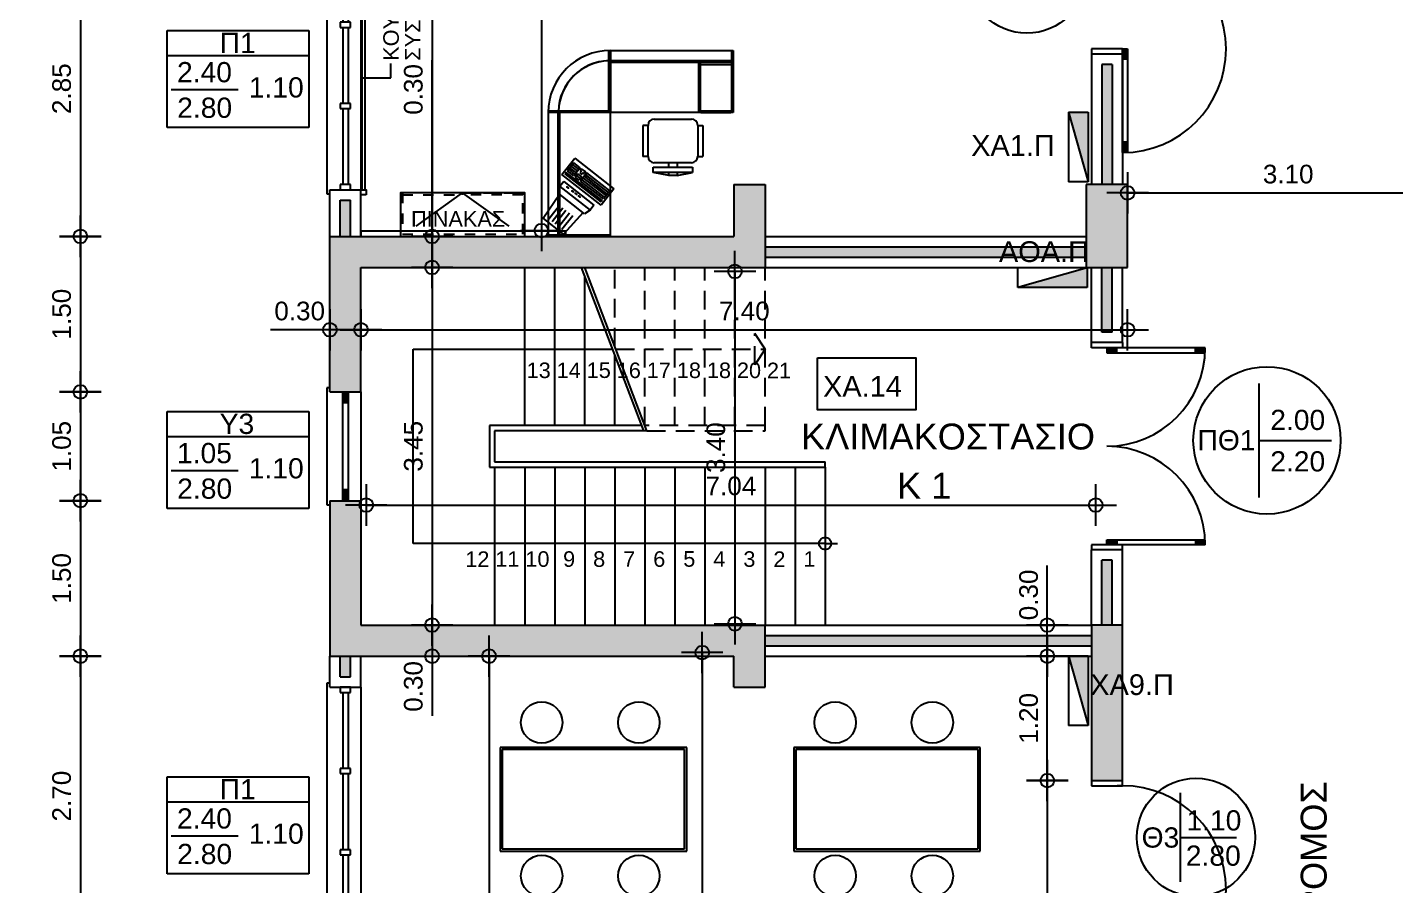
# Model space of a CAD drawing. Header units: metres. Extents: x -11 to 85, y -301 to 135.
# Drawn here: x 11.85 to 25.06, y -115.82 to -107.54 of the extents above; entities that cross this region are included whole.
import ezdxf
from ezdxf.enums import TextEntityAlignment as Align

# ---------------------------------------------------------------- set-up
doc = ezdxf.new("R2010")
doc.units = ezdxf.units.M
doc.header["$LTSCALE"] = 0.036
doc.header["$PDMODE"] = 2
doc.linetypes.add('HIDDEN', pattern=[0.375, 0.25, -0.125])
for name, color, linetype in [('arxitek aorofos', 252, 'Continuous'), ('DIMBLK', 252, 'Continuous'), ('electext', 20, 'Continuous'), ('Epipla', 252, 'Continuous'), ('HLEK-SYMBOL', 3, 'Continuous'), ('HLEK_FL001_SYMBOLS', 230, 'Continuous'), ('Parathira', 252, 'Continuous')]:
    doc.layers.add(name, color=color, linetype=linetype)
doc.styles.add('COMU-N', font='arial.ttf')
doc.styles.get("Standard").update_dxf_attribs({"font": 'arial.ttf'})
doc.styles.add('W4MS2', font='W4MS2.shx')
doc.dimstyles.new('CADWDOT', dxfattribs={"dimscale": 0.1, "dimtxt": 1.8, "dimasz": 0.08, "dimexe": 2, "dimexo": 0, "dimgap": 0.09, "dimtad": 0, "dimrnd": 0.001, "dimzin": 0, "dimdsep": 46, "dimtxsty": 'Standard', "dimblk1": 'ARTDIM', "dimblk2": 'ARTDIM', "dimsah": 1, "dimcen": 0.09, "dimdle": 0.05, "dimse1": 1, "dimse2": 1, "dimadec": 0, "dimazin": 0, "dimtfac": 1, "dimtmove": 0, "dimatfit": 3, "dimldrblk": 'ARTDIM', "dimfxl": 2, "dimtvp": 0.9999, "dimtolj": 1, "dimtzin": 0, "dimarcsym": 0})

# ---------------------------------------------------------------- blocks, each defined once
blk = doc.blocks.new('A$C52D13D70')
at = {"layer": 'Parathira'}
for p, q in [((-0.33, 0.04), (-0.33, -2.44)), ((-0.3, 0.04), (-0.33, 0.04)), ((-0.1, 0), (-0.2, 0)), ((-0.2, 0), (-0.2, -0.05)), ((-0.1, -0.05), (-0.1, 0)), ((0, 0), (0, -2.4)), ((-0.2, -0.05), (-0.1, -0.05)), ((-0.175, -0.05), (-0.175, -0.783)), ((-0.125, -0.05), (-0.125, -0.783)), ((-0.1, -0.783), (-0.2, -0.783)), ((-0.2, -0.783), (-0.2, -0.833)), ((-0.1, -0.833), (-0.1, -0.783)), ((-0.2, -0.833), (-0.1, -0.833)), ((-0.175, -0.833), (-0.175, -1.567)), ((-0.125, -0.833), (-0.125, -1.567)), ((-0.1, -1.567), (-0.2, -1.567)), ((-0.2, -1.567), (-0.2, -1.617)), ((-0.1, -1.617), (-0.1, -1.567)), ((-0.2, -1.617), (-0.1, -1.617)), ((-0.175, -1.617), (-0.175, -2.35)), ((-0.125, -1.617), (-0.125, -2.35)), ((-0.1, -2.35), (-0.2, -2.35)), ((-0.2, -2.35), (-0.2, -2.4)), ((-0.1, -2.4), (-0.1, -2.35)), ((-0.33, -2.44), (-0.3, -2.44)), ((-0.2, -2.4), (-0.1, -2.4))]:
    blk.add_line(p, q, dxfattribs=at)
blk = doc.blocks.new('A$C7E7A7D1A')
at = {"layer": 'Parathira'}
for p, q in [((-0.33, 0.04), (-0.33, -1.09)), ((-0.3, 0.04), (-0.33, 0.04)), ((-0.175, 0), (-0.125, 0)), ((-0.175, -1.05), (-0.175, 0)), ((-0.125, 0), (-0.125, -1.05)), ((0, 0), (0, -1.05)), ((-0.125, -0.105), (-0.175, -0.105)), ((-0.165, 0), (-0.165, -0.105)), ((-0.155, 0), (-0.155, -0.105)), ((-0.145, 0), (-0.145, -0.105)), ((-0.135, 0), (-0.135, -0.105)), ((-0.125, -0.945), (-0.175, -0.945)), ((-0.125, -1.05), (-0.175, -1.05)), ((-0.165, -0.945), (-0.165, -1.05)), ((-0.155, -0.945), (-0.155, -1.05)), ((-0.145, -0.945), (-0.145, -1.05)), ((-0.135, -0.945), (-0.135, -1.05)), ((-0.33, -1.09), (-0.3, -1.09))]:
    blk.add_line(p, q, dxfattribs=at)
blk = doc.blocks.new('ARTDIM')
at = {"layer": 'DIMBLK'}
for p, q in [((0, -24.9975), (0, 24.9975)), ((-24.9975, 0), (24.9975, 0))]:
    blk.add_line(p, q, dxfattribs=at)
blk.add_circle((0, 0), 8.25, dxfattribs=at)
blk = doc.blocks.new('*D1003')
at = {"layer": 'arxitek aorofos', "color": 0, "lineweight": -2}
blk.add_line((10.423, -98.615), (10.423, -127.999), dxfattribs=at)
at = {"layer": 'Defpoints', "color": 0, "transparency": 16777216}
for p in [(13.537, -98.607), (10.423, -128.007), (13.537, -128.007)]:
    blk.add_point(p, dxfattribs=at)
at = {"layer": 'arxitek aorofos', "color": 0, "lineweight": -2, "xscale": 0.008, "yscale": 0.008, "zscale": 0.008}
for p, rotation in [((10.423, -98.607), 90), ((10.423, -128.007), 270)]:
    blk.add_blockref('ARTDIM', p, dxfattribs=dict(at, rotation=rotation))
at = {"layer": 'arxitek aorofos', "color": 0, "insert": (10.243, -113.307), "char_height": 0.18, "attachment_point": 5, "rotation": 90}
blk.add_mtext('\\A1;29.40', dxfattribs=at)
blk = doc.blocks.new('*D1019')
at = {"layer": 'arxitek aorofos', "color": 0, "lineweight": -2}
blk.add_line((12.365, -106.715), (12.365, -109.549), dxfattribs=at)
at = {"layer": 'Defpoints', "color": 0, "transparency": 16777216}
for p in [(13.828, -106.707), (12.365, -109.557), (13.828, -109.557)]:
    blk.add_point(p, dxfattribs=at)
at = {"layer": 'arxitek aorofos', "color": 0, "lineweight": -2, "xscale": 0.008, "yscale": 0.008, "zscale": 0.008}
for p, rotation in [((12.365, -106.707), 90), ((12.365, -109.557), 270)]:
    blk.add_blockref('ARTDIM', p, dxfattribs=dict(at, rotation=rotation))
at = {"layer": 'arxitek aorofos', "color": 0, "insert": (12.185, -108.132), "char_height": 0.18, "attachment_point": 5, "rotation": 90}
blk.add_mtext('\\A1;2.85', dxfattribs=at)
blk = doc.blocks.new('*D1020')
at = {"layer": 'arxitek aorofos', "color": 0, "lineweight": -2}
blk.add_line((12.365, -109.565), (12.365, -111.049), dxfattribs=at)
at = {"layer": 'Defpoints', "color": 0, "transparency": 16777216}
for p in [(13.828, -109.557), (12.365, -111.057), (13.828, -111.057)]:
    blk.add_point(p, dxfattribs=at)
at = {"layer": 'arxitek aorofos', "color": 0, "lineweight": -2, "xscale": 0.008, "yscale": 0.008, "zscale": 0.008}
for p, rotation in [((12.365, -109.557), 90), ((12.365, -111.057), 270)]:
    blk.add_blockref('ARTDIM', p, dxfattribs=dict(at, rotation=rotation))
at = {"layer": 'arxitek aorofos', "color": 0, "insert": (12.185, -110.307), "char_height": 0.18, "attachment_point": 5, "rotation": 90}
blk.add_mtext('\\A1;1.50', dxfattribs=at)
blk = doc.blocks.new('*D1021')
at = {"layer": 'arxitek aorofos', "color": 0, "lineweight": -2}
blk.add_line((12.365, -111.065), (12.365, -112.099), dxfattribs=at)
at = {"layer": 'Defpoints', "color": 0, "transparency": 16777216}
for p in [(14.128, -111.057), (12.365, -112.107), (14.128, -112.107)]:
    blk.add_point(p, dxfattribs=at)
at = {"layer": 'arxitek aorofos', "color": 0, "lineweight": -2, "xscale": 0.008, "yscale": 0.008, "zscale": 0.008}
for p, rotation in [((12.365, -111.057), 90), ((12.365, -112.107), 270)]:
    blk.add_blockref('ARTDIM', p, dxfattribs=dict(at, rotation=rotation))
at = {"layer": 'arxitek aorofos', "color": 0, "insert": (12.185, -111.582), "char_height": 0.18, "attachment_point": 5, "rotation": 90}
blk.add_mtext('\\A1;1.05', dxfattribs=at)
blk = doc.blocks.new('*D1022')
at = {"layer": 'arxitek aorofos', "color": 0, "lineweight": -2}
blk.add_line((12.365, -112.115), (12.365, -113.599), dxfattribs=at)
at = {"layer": 'Defpoints', "color": 0, "transparency": 16777216}
for p in [(14.128, -112.107), (12.365, -113.607), (14.128, -113.607)]:
    blk.add_point(p, dxfattribs=at)
at = {"layer": 'arxitek aorofos', "color": 0, "lineweight": -2, "xscale": 0.008, "yscale": 0.008, "zscale": 0.008}
for p, rotation in [((12.365, -112.107), 90), ((12.365, -113.607), 270)]:
    blk.add_blockref('ARTDIM', p, dxfattribs=dict(at, rotation=rotation))
at = {"layer": 'arxitek aorofos', "color": 0, "insert": (12.185, -112.857), "char_height": 0.18, "attachment_point": 5, "rotation": 90}
blk.add_mtext('\\A1;1.50', dxfattribs=at)
blk = doc.blocks.new('*D1023')
at = {"layer": 'arxitek aorofos', "color": 0, "lineweight": -2}
blk.add_line((12.365, -113.615), (12.365, -116.299), dxfattribs=at)
at = {"layer": 'Defpoints', "color": 0, "transparency": 16777216}
for p in [(13.828, -113.607), (12.365, -116.307), (13.828, -116.307)]:
    blk.add_point(p, dxfattribs=at)
at = {"layer": 'arxitek aorofos', "color": 0, "lineweight": -2, "xscale": 0.008, "yscale": 0.008, "zscale": 0.008}
for p, rotation in [((12.365, -113.607), 90), ((12.365, -116.307), 270)]:
    blk.add_blockref('ARTDIM', p, dxfattribs=dict(at, rotation=rotation))
at = {"layer": 'arxitek aorofos', "color": 0, "insert": (12.185, -114.957), "char_height": 0.18, "attachment_point": 5, "rotation": 90}
blk.add_mtext('\\A1;2.70', dxfattribs=at)
blk = doc.blocks.new('*D1098')
at = {"layer": 'arxitek aorofos', "color": 0, "lineweight": -2}
blk.add_line((15.76, -98.915), (15.76, -109.549), dxfattribs=at)
at = {"layer": 'Defpoints', "color": 0, "transparency": 16777216}
for p in [(15.074, -98.907), (15.074, -109.557), (15.76, -109.557)]:
    blk.add_point(p, dxfattribs=at)
at = {"layer": 'arxitek aorofos', "color": 0, "lineweight": -2, "xscale": 0.008, "yscale": 0.008, "zscale": 0.008}
for p, rotation in [((15.76, -98.907), 90), ((15.76, -109.557), 270)]:
    blk.add_blockref('ARTDIM', p, dxfattribs=dict(at, rotation=rotation))
at = {"layer": 'arxitek aorofos', "color": 0, "insert": (15.58, -104.232), "char_height": 0.18, "attachment_point": 5, "rotation": 90}
blk.add_mtext('\\A1;10.65', dxfattribs=at)
blk = doc.blocks.new('*D1099')
at = {"layer": 'arxitek aorofos', "color": 0, "lineweight": -2}
for p, q in [((15.76, -109.557), (15.76, -107.856)), ((15.76, -109.849), (15.76, -109.565))]:
    blk.add_line(p, q, dxfattribs=at)
at = {"layer": 'Defpoints', "color": 0, "transparency": 16777216}
for p in [(15.374, -109.557), (15.374, -109.857), (15.76, -109.857)]:
    blk.add_point(p, dxfattribs=at)
at = {"layer": 'arxitek aorofos', "color": 0, "lineweight": -2, "xscale": 0.008, "yscale": 0.008, "zscale": 0.008}
for p, rotation in [((15.76, -109.557), 90), ((15.76, -109.857), 270)]:
    blk.add_blockref('ARTDIM', p, dxfattribs=dict(at, rotation=rotation))
at = {"layer": 'arxitek aorofos', "color": 0, "insert": (15.58, -108.139), "char_height": 0.18, "attachment_point": 5, "rotation": 90}
blk.add_mtext('\\A1;0.30', dxfattribs=at)
blk = doc.blocks.new('*D1100')
at = {"layer": 'arxitek aorofos', "color": 0, "lineweight": -2}
blk.add_line((15.76, -109.865), (15.76, -113.299), dxfattribs=at)
at = {"layer": 'Defpoints', "color": 0, "transparency": 16777216}
for p in [(15.074, -109.857), (15.074, -113.307), (15.76, -113.307)]:
    blk.add_point(p, dxfattribs=at)
at = {"layer": 'arxitek aorofos', "color": 0, "lineweight": -2, "xscale": 0.008, "yscale": 0.008, "zscale": 0.008}
for p, rotation in [((15.76, -109.857), 90), ((15.76, -113.307), 270)]:
    blk.add_blockref('ARTDIM', p, dxfattribs=dict(at, rotation=rotation))
at = {"layer": 'arxitek aorofos', "color": 0, "insert": (15.58, -111.582), "char_height": 0.18, "attachment_point": 5, "rotation": 90}
blk.add_mtext('\\A1;3.45', dxfattribs=at)
blk = doc.blocks.new('*D1101')
at = {"layer": 'arxitek aorofos', "color": 0, "lineweight": -2}
for p, q in [((15.76, -113.315), (15.76, -113.599)), ((15.76, -113.607), (15.76, -114.182))]:
    blk.add_line(p, q, dxfattribs=at)
at = {"layer": 'Defpoints', "color": 0, "transparency": 16777216}
for p in [(15.074, -113.307), (15.074, -113.607), (15.76, -113.607)]:
    blk.add_point(p, dxfattribs=at)
at = {"layer": 'arxitek aorofos', "color": 0, "lineweight": -2, "xscale": 0.008, "yscale": 0.008, "zscale": 0.008}
for p, rotation in [((15.76, -113.307), 90), ((15.76, -113.607), 270)]:
    blk.add_blockref('ARTDIM', p, dxfattribs=dict(at, rotation=rotation))
at = {"layer": 'arxitek aorofos', "color": 0, "insert": (15.58, -113.899), "char_height": 0.18, "attachment_point": 5, "rotation": 90}
blk.add_mtext('\\A1;0.30', dxfattribs=at)
blk = doc.blocks.new('*D1102')
at = {"layer": 'arxitek aorofos', "color": 0, "lineweight": -2}
blk.add_line((16.31, -113.615), (16.31, -120.349), dxfattribs=at)
at = {"layer": 'Defpoints', "color": 0, "transparency": 16777216}
for p in [(19.224, -113.607), (16.31, -120.357), (19.224, -120.357)]:
    blk.add_point(p, dxfattribs=at)
at = {"layer": 'arxitek aorofos', "color": 0, "lineweight": -2, "xscale": 0.008, "yscale": 0.008, "zscale": 0.008}
for p, rotation in [((16.31, -113.607), 90), ((16.31, -120.357), 270)]:
    blk.add_blockref('ARTDIM', p, dxfattribs=dict(at, rotation=rotation))
at = {"layer": 'arxitek aorofos', "color": 0, "insert": (16.13, -116.982), "char_height": 0.18, "attachment_point": 5, "rotation": 90}
blk.add_mtext('\\A1;6.75', dxfattribs=at)
blk = doc.blocks.new('*D1116')
at = {"layer": 'arxitek aorofos', "color": 0, "lineweight": -2}
for p, q in [((14.774, -110.458), (14.199, -110.458)), ((15.066, -110.458), (14.782, -110.458))]:
    blk.add_line(p, q, dxfattribs=at)
at = {"layer": 'Defpoints', "color": 0, "transparency": 16777216}
for p in [(14.774, -110.039), (15.074, -110.039), (14.774, -110.458)]:
    blk.add_point(p, dxfattribs=at)
at = {"layer": 'arxitek aorofos', "color": 0, "lineweight": -2, "xscale": 0.008, "yscale": 0.008, "zscale": 0.008, "rotation": 180}
blk.add_blockref('ARTDIM', (14.774, -110.458), dxfattribs=at)
at = {"layer": 'arxitek aorofos', "color": 0, "lineweight": -2, "xscale": 0.008, "yscale": 0.008, "zscale": 0.008}
blk.add_blockref('ARTDIM', (15.074, -110.458), dxfattribs=at)
at = {"layer": 'arxitek aorofos', "color": 0, "insert": (14.482, -110.278), "char_height": 0.18, "attachment_point": 5}
blk.add_mtext('\\A1;0.30', dxfattribs=at)
blk = doc.blocks.new('*D1117')
at = {"layer": 'arxitek aorofos', "color": 0, "lineweight": -2}
blk.add_line((15.082, -110.458), (22.466, -110.458), dxfattribs=at)
at = {"layer": 'Defpoints', "color": 0, "transparency": 16777216}
for p in [(15.074, -110.039), (22.474, -110.039), (22.474, -110.458)]:
    blk.add_point(p, dxfattribs=at)
at = {"layer": 'arxitek aorofos', "color": 0, "lineweight": -2, "xscale": 0.008, "yscale": 0.008, "zscale": 0.008, "rotation": 180}
blk.add_blockref('ARTDIM', (15.074, -110.458), dxfattribs=at)
at = {"layer": 'arxitek aorofos', "color": 0, "lineweight": -2, "xscale": 0.008, "yscale": 0.008, "zscale": 0.008}
blk.add_blockref('ARTDIM', (22.474, -110.458), dxfattribs=at)
at = {"layer": 'arxitek aorofos', "color": 0, "insert": (18.774, -110.278), "char_height": 0.18, "attachment_point": 5}
blk.add_mtext('\\A1;7.40', dxfattribs=at)
blk = doc.blocks.new('*D1155')
at = {"layer": 'arxitek aorofos', "color": 0, "lineweight": -2}
blk.add_line((22.482, -109.137), (25.566, -109.137), dxfattribs=at)
at = {"layer": 'Defpoints', "color": 0, "transparency": 16777216}
for p in [(25.574, -109.137), (22.474, -109.784), (25.574, -109.784)]:
    blk.add_point(p, dxfattribs=at)
at = {"layer": 'arxitek aorofos', "color": 0, "lineweight": -2, "xscale": 0.008, "yscale": 0.008, "zscale": 0.008, "rotation": 180}
blk.add_blockref('ARTDIM', (22.474, -109.137), dxfattribs=at)
at = {"layer": 'arxitek aorofos', "color": 0, "lineweight": -2, "xscale": 0.008, "yscale": 0.008, "zscale": 0.008}
blk.add_blockref('ARTDIM', (25.574, -109.137), dxfattribs=at)
at = {"layer": 'arxitek aorofos', "color": 0, "insert": (24.024, -108.957), "char_height": 0.18, "attachment_point": 5}
blk.add_mtext('\\A1;3.10', dxfattribs=at)
blk = doc.blocks.new('*D1174')
at = {"layer": 'arxitek aorofos', "color": 0, "lineweight": -2}
for p, q in [((21.699, -113.307), (21.699, -112.733)), ((21.699, -113.599), (21.699, -113.315))]:
    blk.add_line(p, q, dxfattribs=at)
at = {"layer": 'Defpoints', "color": 0, "transparency": 16777216}
for p in [(21.699, -113.307), (22.124, -113.307), (22.124, -113.607)]:
    blk.add_point(p, dxfattribs=at)
at = {"layer": 'arxitek aorofos', "color": 0, "lineweight": -2, "xscale": 0.008, "yscale": 0.008, "zscale": 0.008}
for p, rotation in [((21.699, -113.307), 90), ((21.699, -113.607), 270)]:
    blk.add_blockref('ARTDIM', p, dxfattribs=dict(at, rotation=rotation))
at = {"layer": 'arxitek aorofos', "color": 0, "insert": (21.519, -113.016), "char_height": 0.18, "attachment_point": 5, "rotation": 90}
blk.add_mtext('\\A1;0.30', dxfattribs=at)
blk = doc.blocks.new('*D1175')
at = {"layer": 'arxitek aorofos', "color": 0, "lineweight": -2}
blk.add_line((21.699, -114.799), (21.699, -113.615), dxfattribs=at)
at = {"layer": 'Defpoints', "color": 0, "transparency": 16777216}
for p in [(21.699, -113.607), (22.124, -113.607), (22.124, -114.807)]:
    blk.add_point(p, dxfattribs=at)
at = {"layer": 'arxitek aorofos', "color": 0, "lineweight": -2, "xscale": 0.008, "yscale": 0.008, "zscale": 0.008}
for p, rotation in [((21.699, -113.607), 90), ((21.699, -114.807), 270)]:
    blk.add_blockref('ARTDIM', p, dxfattribs=dict(at, rotation=rotation))
at = {"layer": 'arxitek aorofos', "color": 0, "insert": (21.519, -114.207), "char_height": 0.18, "attachment_point": 5, "rotation": 90}
blk.add_mtext('\\A1;1.20', dxfattribs=at)
blk = doc.blocks.new('*D1176')
at = {"layer": 'arxitek aorofos', "color": 0, "lineweight": -2}
blk.add_line((21.699, -114.815), (21.699, -117.499), dxfattribs=at)
at = {"layer": 'Defpoints', "color": 0, "transparency": 16777216}
for p in [(22.124, -114.807), (21.699, -117.507), (22.124, -117.507)]:
    blk.add_point(p, dxfattribs=at)
at = {"layer": 'arxitek aorofos', "color": 0, "lineweight": -2, "xscale": 0.008, "yscale": 0.008, "zscale": 0.008}
for p, rotation in [((21.699, -114.807), 90), ((21.699, -117.507), 270)]:
    blk.add_blockref('ARTDIM', p, dxfattribs=dict(at, rotation=rotation))
at = {"layer": 'arxitek aorofos', "color": 0, "insert": (21.519, -116.157), "char_height": 0.18, "attachment_point": 5, "rotation": 90}
blk.add_mtext('\\A1;2.70', dxfattribs=at)
blk = doc.blocks.new('A$C074263FA')
at = {"layer": 'Epipla'}
for p, q in [((0.05, -0.01), (2.45, -0.01)), ((0.05, -0.04), (2.45, -0.04))]:
    blk.add_line(p, q, dxfattribs=at)
for points in [[(0, -0.05), (0, 0), (0.05, 0), (0.05, -0.05)], [(2.5, -0.05), (2.5, 0), (2.45, 0), (2.45, -0.05)]]:
    blk.add_lwpolyline(points, close=True, dxfattribs=at)
blk = doc.blocks.new('thranio erga 1')
at = {"layer": 'arxitek aorofos'}
for p, q in [((-7.081, 47.261), (-8.081, 47.261)), ((-8.081, 47.261), (-8.081, 45.461)), ((-7.101, 47.241), (-8.061, 47.241)), ((-8.061, 47.241), (-8.061, 45.481)), ((-7.101, 45.481), (-7.101, 47.241)), ((-7.081, 45.461), (-7.081, 47.261)), ((-8.081, 45.461), (-7.081, 45.461)), ((-8.061, 45.481), (-7.101, 45.481))]:
    blk.add_line(p, q, dxfattribs=at)
for centre in [(-8.321, 46.799), (-6.841, 46.799), (-8.321, 45.861), (-6.841, 45.861)]:
    blk.add_circle(centre, 0.2, dxfattribs=at)
blk = doc.blocks.new('gJ6_a28')
at = {"layer": 'HLEK-SYMBOL', "color": 0, "linetype": 'Continuous'}
for p, q in [((-0.67, 0), (-0.67, 0.19)), ((-0.67, 0.19), (0, 0.19)), ((-0.67, 0), (0, 0.19)), ((0, 0.19), (0, 0)), ((-0.67, 0), (0, 0))]:
    blk.add_line(p, q, dxfattribs=at)
at = {"layer": 'HLEK-SYMBOL', "color": 0}
blk.add_solid([(-0.67, 0.19), (0, 0.19), (-0.67, 0)], dxfattribs=at)
at = {"layer": 'HLEK-SYMBOL', "color": 0, "style": 'W4MS2', "flags": 8}
blk.add_attdef('NODE_NUMBER', (0.018, 0.091), '', height=0.1, dxfattribs=at)
blk.add_attdef('NODE_NUMBER', (0.018, 0.091), '', height=0.1, dxfattribs=at)
blk = doc.blocks.new('*D1876')
at = {"layer": 'Defpoints', "color": 0, "transparency": 16777216}
for p in [(16.383, -98.925), (16.383, -109.501), (16.815, -109.501)]:
    blk.add_point(p, dxfattribs=at)
at = {"layer": 'HLEK_FL001_SYMBOLS', "color": 0, "lineweight": -2, "transparency": 16777216}
blk.add_line((16.815, -98.933), (16.815, -109.493), dxfattribs=at)
at = {"layer": 'HLEK_FL001_SYMBOLS', "color": 0, "lineweight": -2, "transparency": 16777216, "xscale": 0.008, "yscale": 0.008, "zscale": 0.008}
for p, rotation in [((16.815, -98.925), 90), ((16.815, -109.501), 270)]:
    blk.add_blockref('ARTDIM', p, dxfattribs=dict(at, rotation=rotation))
at = {"layer": 'HLEK_FL001_SYMBOLS', "color": 0, "transparency": 16777216, "insert": (16.631, -104.213), "char_height": 0.18, "attachment_point": 5, "rotation": 90}
blk.add_mtext('\\A1;10.58', dxfattribs=at)
blk = doc.blocks.new('*D1885')
at = {"layer": 'Defpoints', "color": 0, "transparency": 16777216}
for p in [(17.497, -109.895), (17.497, -113.295), (18.684, -113.295)]:
    blk.add_point(p, dxfattribs=at)
at = {"layer": 'HLEK_FL001_SYMBOLS', "color": 0, "lineweight": -2, "transparency": 16777216}
blk.add_line((18.684, -109.903), (18.684, -113.287), dxfattribs=at)
at = {"layer": 'HLEK_FL001_SYMBOLS', "color": 0, "lineweight": -2, "transparency": 16777216, "xscale": 0.008, "yscale": 0.008, "zscale": 0.008}
for p, rotation in [((18.684, -109.895), 90), ((18.684, -113.295), 270)]:
    blk.add_blockref('ARTDIM', p, dxfattribs=dict(at, rotation=rotation))
at = {"layer": 'HLEK_FL001_SYMBOLS', "color": 0, "transparency": 16777216, "insert": (18.5, -111.595), "char_height": 0.18, "attachment_point": 5, "rotation": 90}
blk.add_mtext('\\A1;3.40', dxfattribs=at)
blk = doc.blocks.new('*D1886')
at = {"layer": 'Defpoints', "color": 0, "transparency": 16777216}
for p in [(15.124, -110.844), (22.166, -110.844), (22.166, -112.149)]:
    blk.add_point(p, dxfattribs=at)
at = {"layer": 'HLEK_FL001_SYMBOLS', "color": 0, "lineweight": -2, "transparency": 16777216}
blk.add_line((15.132, -112.149), (22.158, -112.149), dxfattribs=at)
at = {"layer": 'HLEK_FL001_SYMBOLS', "color": 0, "lineweight": -2, "transparency": 16777216, "xscale": 0.008, "yscale": 0.008, "zscale": 0.008, "rotation": 180}
blk.add_blockref('ARTDIM', (15.124, -112.149), dxfattribs=at)
at = {"layer": 'HLEK_FL001_SYMBOLS', "color": 0, "lineweight": -2, "transparency": 16777216, "xscale": 0.008, "yscale": 0.008, "zscale": 0.008}
blk.add_blockref('ARTDIM', (22.166, -112.149), dxfattribs=at)
at = {"layer": 'HLEK_FL001_SYMBOLS', "color": 0, "transparency": 16777216, "insert": (18.645, -111.965), "char_height": 0.18, "attachment_point": 5}
blk.add_mtext('\\A1;7.04', dxfattribs=at)
blk = doc.blocks.new('*D1887')
at = {"layer": 'Defpoints', "color": 0, "transparency": 16777216}
for p in [(16.983, -113.572), (16.983, -120.293), (18.368, -120.293)]:
    blk.add_point(p, dxfattribs=at)
at = {"layer": 'HLEK_FL001_SYMBOLS', "color": 0, "lineweight": -2, "transparency": 16777216}
blk.add_line((18.368, -113.58), (18.368, -120.285), dxfattribs=at)
at = {"layer": 'HLEK_FL001_SYMBOLS', "color": 0, "lineweight": -2, "transparency": 16777216, "xscale": 0.008, "yscale": 0.008, "zscale": 0.008}
for p, rotation in [((18.368, -113.572), 90), ((18.368, -120.293), 270)]:
    blk.add_blockref('ARTDIM', p, dxfattribs=dict(at, rotation=rotation))
at = {"layer": 'HLEK_FL001_SYMBOLS', "color": 0, "transparency": 16777216, "insert": (18.184, -116.933), "char_height": 0.18, "attachment_point": 5, "rotation": 90}
blk.add_mtext('\\A1;6.72', dxfattribs=at)

msp = doc.modelspace()

# ---------------------------------------------------------------- hatches: boundary and pattern name
at = {"layer": 'arxitek aorofos'}
for points in [[(22.324, -107.898), (22.224, -107.898), (22.224, -109.057), (22.324, -109.057)], [(18.974, -109.057), (18.674, -109.057), (18.674, -109.557), (14.774, -109.557), (14.774, -111.057), (15.074, -111.057), (15.074, -109.857), (18.974, -109.857)], [(22.474, -109.057), (22.074, -109.057), (22.074, -109.857), (22.474, -109.857)], [(14.974, -109.207), (14.874, -109.207), (14.874, -109.557), (14.974, -109.557)], [(18.974, -109.657), (18.974, -109.757), (22.074, -109.757), (22.074, -109.657)], [(22.324, -109.857), (22.224, -109.857), (22.224, -110.482), (22.324, -110.482)], [(15.074, -113.307), (15.074, -112.107), (14.774, -112.107), (14.774, -113.607), (18.674, -113.607), (18.674, -113.907), (18.974, -113.907), (18.974, -113.307)], [(22.424, -113.307), (22.124, -113.307), (22.124, -114.807), (22.424, -114.807)], [(22.124, -113.407), (18.974, -113.407), (18.974, -113.507), (22.124, -113.507)], [(14.974, -113.607), (14.874, -113.607), (14.874, -113.807), (14.974, -113.807)]]:
    msp.add_hatch(color=256, dxfattribs=at).paths.add_polyline_path(points)
h = msp.add_hatch(color=256, dxfattribs=at)
h.paths.add_polyline_path([(22.324, -112.682), (22.224, -112.682), (22.224, -112.879), (22.324, -112.879)])
h.paths.add_polyline_path([(22.324, -112.879), (22.224, -112.879), (22.224, -113.307), (22.324, -113.307)])

# ---------------------------------------------------------------- linework, layer by layer
for p, q in [((13.202, -108.507), (13.202, -107.57)), ((13.202, -107.57), (14.57, -107.57)), ((14.57, -107.57), (14.57, -108.507)), ((17.466, -107.763), (18.666, -107.763)), ((17.466, -108.363), (17.466, -107.763)), ((17.466, -107.763), (17.466, -108.363)), ((17.481, -108.363), (17.481, -107.763)), ((17.481, -107.763), (17.481, -108.363)), ((18.651, -107.763), (18.651, -108.363)), ((18.666, -107.763), (18.666, -108.363)), ((22.124, -107.748), (22.124, -107.798)), ((22.424, -107.748), (22.124, -107.748)), ((22.424, -108.748), (22.424, -107.748)), ((22.424, -107.748), (22.474, -107.748)), ((22.424, -107.798), (22.424, -107.748)), ((22.434, -107.748), (22.434, -107.848)), ((22.444, -107.748), (22.444, -107.848)), ((22.454, -107.748), (22.454, -107.848)), ((22.464, -107.748), (22.464, -107.848)), ((22.474, -107.748), (22.474, -108.747)), ((14.57, -107.815), (13.202, -107.815)), ((15.361, -108.026), (15.361, -107.89)), ((17.481, -107.859), (18.651, -107.859)), ((17.481, -107.875), (18.651, -107.875)), ((18.336, -108.363), (18.336, -107.875)), ((18.351, -108.363), (18.351, -107.875)), ((18.351, -107.897), (18.651, -107.897)), ((22.424, -107.798), (22.124, -107.798)), ((22.124, -107.798), (22.124, -109.057)), ((22.324, -107.898), (22.224, -107.898)), ((22.224, -107.898), (22.224, -109.057)), ((22.324, -107.898), (22.324, -109.057)), ((22.424, -107.798), (22.424, -109.057)), ((22.474, -107.848), (22.424, -107.848)), ((15.092, -108.026), (15.361, -108.026)), ((13.241, -108.141), (13.887, -108.141)), ((17.481, -108.348), (16.881, -108.348)), ((17.466, -108.348), (16.881, -108.348)), ((16.881, -108.363), (16.881, -109.557)), ((17.481, -108.363), (16.881, -108.363)), ((17.481, -108.363), (16.881, -108.363)), ((16.978, -109.543), (16.978, -108.363)), ((16.994, -109.543), (16.994, -108.363)), ((18.666, -108.363), (17.466, -108.363)), ((17.481, -109.557), (17.481, -108.348)), ((17.905, -108.426), (18.265, -108.426)), ((18.351, -108.363), (18.336, -108.363)), ((18.351, -108.348), (18.651, -108.348)), ((14.57, -108.507), (13.202, -108.507)), ((17.845, -108.486), (17.795, -108.486)), ((17.795, -108.486), (17.795, -108.786)), ((17.845, -108.786), (17.845, -108.486)), ((18.325, -108.486), (18.375, -108.486)), ((18.325, -108.486), (18.325, -108.786)), ((18.375, -108.486), (18.375, -108.786)), ((22.474, -108.648), (22.424, -108.648)), ((22.434, -108.648), (22.434, -108.748)), ((22.444, -108.648), (22.444, -108.748)), ((22.454, -108.648), (22.454, -108.748)), ((22.464, -108.648), (22.464, -108.747)), ((17.014, -108.96), (17.137, -108.803)), ((17.137, -108.803), (17.516, -109.097)), ((17.845, -108.786), (17.795, -108.786)), ((18.325, -108.786), (18.375, -108.786)), ((17.393, -109.255), (17.014, -108.96)), ((17.054, -108.941, 0), (17.045, -108.953, 0)), ((17.393, -109.223, 0), (17.045, -108.953, 0)), ((17.402, -109.211, 0), (17.054, -108.941, 0)), ((17.128, -108.846, 0), (17.067, -108.925, 0)), ((17.13, -108.974, 0), (17.067, -108.925, 0)), ((17.142, -108.959, 0), (17.079, -108.91, 0)), ((17.154, -108.943, 0), (17.091, -108.894, 0)), ((17.167, -108.927, 0), (17.104, -108.878, 0)), ((17.179, -108.911, 0), (17.116, -108.862, 0)), ((17.191, -108.895, 0), (17.128, -108.846, 0)), ((17.191, -108.895, 0), (17.13, -108.974, 0)), ((17.166, -108.952, 0), (17.142, -108.984, 0)), ((17.206, -108.983, 0), (17.166, -108.952, 0)), ((17.201, -108.928, 0), (17.188, -108.944, 0)), ((17.208, -108.959, 0), (17.188, -108.944, 0)), ((17.203, -108.905, 0), (17.191, -108.92, 0)), ((17.201, -108.928, 0), (17.191, -108.92, 0)), ((17.254, -108.945, 0), (17.193, -109.023, 0)), ((17.243, -108.935, 0), (17.203, -108.905, 0)), ((17.22, -108.943, 0), (17.208, -108.959, 0)), ((17.23, -108.951, 0), (17.22, -108.943, 0)), ((17.243, -108.935, 0), (17.23, -108.951, 0)), ((17.463, -109.132, 0), (17.242, -108.96, 0)), ((17.476, -109.116, 0), (17.254, -108.945, 0)), ((17.895, -108.89), (18.275, -108.89)), ((17.895, -108.94), (17.895, -108.89)), ((18.045, -108.97), (17.895, -108.94)), ((18.275, -108.94), (17.895, -108.94)), ((18.265, -108.846), (17.905, -108.846)), ((18.045, -108.89), (18.045, -108.846)), ((18.045, -108.97), (18.045, -108.94)), ((18.125, -108.846), (18.125, -108.89)), ((18.125, -108.94), (18.125, -108.97)), ((18.125, -108.97), (18.275, -108.94)), ((18.275, -108.89), (18.275, -108.94)), ((16.994, -109.077), (16.973, -109.136)), ((17.031, -109.029), (16.994, -109.077)), ((16.994, -109.077), (17.286, -109.304)), ((17.031, -109.029), (17.323, -109.256)), ((17.181, -109.014, 0), (17.142, -108.984, 0)), ((17.193, -108.998, 0), (17.154, -108.968, 0)), ((17.206, -108.983, 0), (17.181, -109.014, 0)), ((17.414, -109.195, 0), (17.193, -109.023, 0)), ((17.426, -109.179, 0), (17.205, -109.008, 0)), ((17.439, -109.164, 0), (17.218, -108.992, 0)), ((17.451, -109.148, 0), (17.23, -108.976, 0)), ((18.125, -108.97), (18.045, -108.97)), ((18.674, -109.057), (18.674, -109.557)), ((18.674, -109.057), (18.974, -109.057)), ((18.974, -109.057), (18.974, -109.857)), ((22.474, -109.057), (22.074, -109.057)), ((22.074, -109.057), (22.074, -109.857)), ((22.474, -109.857), (22.474, -109.057)), ((14.774, -109.557), (14.774, -109.107)), ((14.774, -109.107), (15.074, -109.107)), ((14.874, -109.557), (14.874, -109.207)), ((14.874, -109.207), (14.974, -109.207)), ((14.974, -109.557), (14.974, -109.207)), ((15.074, -109.557), (15.074, -109.107)), ((15.605, -109.457), (16.055, -109.137)), ((16.505, -109.457), (16.055, -109.137)), ((16.833, -109.382), (16.989, -109.149)), ((17.233, -109.339), (16.973, -109.136)), ((17.516, -109.097), (17.393, -109.255)), ((17.402, -109.211, 0), (17.393, -109.223, 0)), ((17.476, -109.116, 0), (17.414, -109.195, 0)), ((17.218, -109.326), (17.03, -109.535)), ((17.286, -109.304), (17.233, -109.339)), ((17.323, -109.256), (17.286, -109.304)), ((17.03, -109.535), (16.833, -109.382)), ((14.774, -109.557), (18.674, -109.557)), ((14.774, -111.057), (14.774, -109.557)), ((16.881, -109.543), (17.481, -109.543)), ((18.974, -109.557), (22.074, -109.557)), ((18.974, -109.657), (22.074, -109.657)), ((15.074, -109.857), (18.974, -109.857)), ((15.074, -111.057), (15.074, -109.857)), ((18.974, -109.757), (22.074, -109.757)), ((18.974, -109.857), (22.074, -109.857)), ((22.074, -109.857), (22.474, -109.857)), ((22.124, -110.582), (22.124, -109.857)), ((22.224, -110.482), (22.224, -109.857)), ((22.324, -110.482), (22.324, -109.857)), ((22.424, -110.582), (22.424, -109.857)), ((22.324, -110.482), (22.224, -110.482)), ((22.424, -110.582), (22.124, -110.582)), ((22.124, -110.632), (22.124, -110.582)), ((22.424, -110.632), (22.124, -110.632)), ((22.274, -110.632), (22.274, -110.68)), ((23.224, -110.632), (22.274, -110.632)), ((22.274, -110.642), (22.369, -110.642)), ((22.274, -110.651), (22.369, -110.651)), ((22.274, -110.661), (22.369, -110.661)), ((22.274, -110.67), (22.369, -110.67)), ((22.369, -110.68), (22.369, -110.632)), ((22.424, -110.582), (22.424, -110.632)), ((23.129, -110.68), (23.129, -110.632)), ((23.129, -110.642), (23.224, -110.642)), ((23.129, -110.651), (23.224, -110.651)), ((23.129, -110.661), (23.223, -110.661)), ((23.129, -110.67), (23.223, -110.67)), ((22.274, -110.68), (23.223, -110.68)), ((14.774, -111.057), (15.074, -111.057)), ((23.741, -110.975), (23.741, -112.075)), ((13.202, -112.182), (13.202, -111.245)), ((13.202, -111.245), (14.57, -111.245)), ((14.57, -111.245), (14.57, -112.182)), ((14.57, -111.49), (13.202, -111.49)), ((23.741, -111.525), (24.441, -111.525)), ((13.241, -111.816), (13.887, -111.816)), ((14.774, -112.107), (14.774, -113.607)), ((14.774, -112.107), (15.074, -112.107)), ((15.074, -112.107), (15.074, -113.307)), ((14.57, -112.182), (13.202, -112.182)), ((22.274, -112.485), (23.223, -112.485)), ((22.274, -112.532), (22.274, -112.485)), ((22.274, -112.494), (22.369, -112.494)), ((22.274, -112.504), (22.369, -112.504)), ((22.274, -112.513), (22.369, -112.513)), ((22.274, -112.523), (22.369, -112.523)), ((22.369, -112.485), (22.369, -112.532)), ((23.129, -112.485), (23.129, -112.532)), ((23.129, -112.494), (23.223, -112.494)), ((23.129, -112.504), (23.223, -112.504)), ((23.129, -112.513), (23.224, -112.513)), ((23.129, -112.523), (23.224, -112.523)), ((22.424, -112.532), (22.124, -112.532)), ((22.124, -112.532), (22.124, -112.582)), ((22.124, -113.307), (22.124, -112.582)), ((22.424, -112.582), (22.124, -112.582)), ((23.224, -112.532), (22.274, -112.532)), ((22.424, -112.582), (22.424, -112.532)), ((22.424, -113.307), (22.424, -112.582)), ((22.324, -112.682), (22.224, -112.682)), ((22.224, -113.307), (22.224, -112.682)), ((22.324, -113.307), (22.324, -112.682)), ((15.074, -113.307), (18.974, -113.307)), ((18.974, -113.907), (18.974, -113.307)), ((18.974, -113.307), (22.124, -113.307)), ((22.124, -113.307), (22.124, -114.807)), ((22.424, -113.307), (22.124, -113.307)), ((22.424, -114.807), (22.424, -113.307)), ((18.974, -113.407), (22.124, -113.407)), ((18.974, -113.507), (22.124, -113.507)), ((14.774, -113.607), (18.674, -113.607)), ((14.774, -113.907), (14.774, -113.607)), ((14.874, -113.807), (14.874, -113.607)), ((14.974, -113.807), (14.974, -113.607)), ((15.074, -113.907), (15.074, -113.607)), ((18.674, -113.907), (18.674, -113.607)), ((18.974, -113.607), (22.124, -113.607)), ((14.874, -113.807), (14.974, -113.807)), ((14.774, -113.907), (15.074, -113.907)), ((18.674, -113.907), (18.974, -113.907)), ((13.202, -115.707), (13.202, -114.77)), ((13.202, -114.77), (14.57, -114.77)), ((14.57, -114.77), (14.57, -115.707)), ((22.124, -114.807), (22.424, -114.807)), ((22.124, -114.807), (22.124, -114.857)), ((22.124, -114.857), (22.424, -114.857)), ((22.424, -114.857), (22.374, -114.857)), ((22.424, -114.857), (22.424, -114.807)), ((14.57, -115.015), (13.202, -115.015)), ((22.98, -114.926), (22.98, -115.784)), ((13.241, -115.341), (13.887, -115.341)), ((22.98, -115.355), (23.526, -115.355)), ((14.57, -115.707), (13.202, -115.707))]:
    msp.add_line(p, q, dxfattribs=at)
at = {"layer": 'arxitek aorofos', "extrusion": (-0.107822, -0.138841, 0.984428)}
for p, q in [((16.888, -109.388, 0.295), (16.991, -109.256, 0.325)), ((16.919, -109.412, 0.295), (17.023, -109.281, 0.325)), ((16.948, -109.435, 0.295), (17.051, -109.304, 0.325)), ((16.983, -109.461, 0.295), (17.086, -109.33, 0.325)), ((17.014, -109.486, 0.295), (17.118, -109.354, 0.325))]:
    msp.add_line(p, q, dxfattribs=at)
at = {"layer": 'arxitek aorofos', "linetype": 'Continuous'}
for p, q in [((16.654, -111.382), (16.654, -109.857)), ((16.944, -111.382), (16.944, -109.857)), ((17.803, -111.432), (17.204, -109.857)), ((17.833, -111.432), (17.234, -109.857)), ((17.234, -111.382), (17.234, -109.936)), ((15.576, -112.52), (15.576, -110.645)), ((15.576, -110.645), (17.503, -110.645)), ((17.524, -111.382), (17.524, -110.699)), ((16.314, -111.382), (16.314, -111.782)), ((17.784, -111.382), (16.314, -111.382)), ((17.833, -111.432), (16.364, -111.432)), ((16.364, -111.432), (16.364, -111.732)), ((16.364, -111.732), (17.795, -111.732)), ((17.795, -111.732), (19.554, -111.732)), ((19.554, -111.782), (19.554, -111.732)), ((16.314, -111.782), (17.814, -111.782)), ((16.364, -111.782), (16.364, -113.307)), ((16.654, -111.782), (16.654, -113.307)), ((16.944, -111.782), (16.944, -113.307)), ((17.234, -111.782), (17.234, -113.307)), ((17.524, -111.782), (17.524, -113.307)), ((17.814, -111.782), (17.814, -113.307)), ((17.814, -111.782), (17.814, -111.782)), ((17.814, -111.782), (19.554, -111.782)), ((18.104, -111.782), (18.104, -113.307)), ((18.394, -111.782), (18.394, -113.307)), ((18.684, -111.782), (18.684, -113.307)), ((18.974, -111.782), (18.974, -113.307)), ((19.264, -111.782), (19.264, -113.307)), ((19.554, -111.782), (19.554, -113.307)), ((19.554, -112.52), (15.576, -112.52)), ((19.554, -112.52), (19.674, -112.52))]:
    msp.add_line(p, q, dxfattribs=at)
at = {"layer": 'arxitek aorofos', "linetype": 'HIDDEN', "ltscale": 20}
for p, q in [((17.524, -110.62), (17.524, -109.857)), ((17.814, -111.382), (17.814, -109.857)), ((18.104, -111.382), (18.104, -109.857)), ((18.394, -111.382), (18.394, -109.857)), ((18.684, -111.382), (18.684, -109.857)), ((18.974, -111.382), (18.974, -109.857)), ((18.974, -110.645), (18.874, -110.495)), ((18.874, -110.795), (18.874, -110.495)), ((17.533, -110.645), (18.974, -110.645)), ((18.974, -110.645), (18.874, -110.795)), ((18.974, -111.382), (17.814, -111.382)), ((17.833, -111.432), (18.974, -111.432)), ((18.974, -111.432), (18.974, -111.382))]:
    msp.add_line(p, q, dxfattribs=at)
at = {"layer": 'arxitek aorofos'}
for points in [[(18.644, -108.348), (18.355, -108.348), (18.355, -108.363), (18.644, -108.363)], [(15.074, -109.557), (17.052, -109.557), (17.052, -109.507), (15.074, -109.507)]]:
    msp.add_lwpolyline(points, close=True, dxfattribs=at)
for points in [[(15.455, -109.557), (16.655, -109.557), (16.655, -109.137), (15.455, -109.137), (15.455, -109.557)], [(15.455, -109.137), (15.455, -109.557), (16.655, -109.557), (16.655, -109.137)]]:
    msp.add_lwpolyline(points, dxfattribs=at)
at = {"layer": 'arxitek aorofos', "linetype": 'HIDDEN'}
msp.add_lwpolyline([(15.475, -109.137), (15.475, -109.537), (16.635, -109.537), (16.635, -109.137)], dxfattribs=at)
for points in [[(15.475, -109.155), (16.055, -109.155), (16.055, -109.137), (15.475, -109.137)], [(16.635, -109.155), (16.055, -109.155), (16.055, -109.137), (16.635, -109.137)]]:
    msp.add_lwpolyline(points, close=True, dxfattribs=at)
at = {"layer": 'arxitek aorofos'}
for centre, radius in [((21.502, -107.026), 0.571), ((23.819, -111.525), 0.711), ((23.134, -115.355), 0.571)]:
    msp.add_circle(centre, radius, dxfattribs=at)
at = {"layer": 'arxitek aorofos', "linetype": 'Continuous'}
msp.add_circle((19.554, -112.52), 0.06, dxfattribs=at)
at = {"layer": 'arxitek aorofos'}
for centre, radius, start, end in [((22.424, -107.748), 1, 270, 90), ((17.481, -108.363), 0.6, 90, 180), ((17.481, -108.363), 0.502, 91.7106, 178.2894), ((17.481, -108.363), 0.5, 91.9761, 178.2894), ((17.905, -108.486), 0.06, 90, 180), ((18.265, -108.486), 0.06, 0, 90), ((17.905, -108.786), 0.06, 180, 270), ((18.265, -108.786), 0.06, 270, 0), ((22.274, -110.632), 0.95, 270, 0), ((22.274, -112.532), 0.95, 0, 90), ((22.424, -115.857), 1, 270, 90)]:
    msp.add_arc(centre, radius, start, end, dxfattribs=at)
for points in [[(17.077, -109.091, 0.03), (17.062, -109.079, 0.03), (17.062, -109.079, 0.015), (17.077, -109.091, 0.015)], [(17.125, -109.128, 0.03), (17.109, -109.116, 0.03), (17.109, -109.116, 0.015), (17.125, -109.128, 0.015)], [(17.156, -109.152, 0.03), (17.141, -109.14, 0.03), (17.141, -109.14, 0.015), (17.156, -109.152, 0.015)], [(17.188, -109.177, 0.03), (17.172, -109.165, 0.03), (17.172, -109.165, 0.015), (17.188, -109.177, 0.015)]]:
    msp.add_3dface(points, dxfattribs=at)
at = {"layer": 'electext'}
msp.add_lwpolyline([(19.48, -110.729), (20.429, -110.729), (20.429, -111.23), (19.48, -111.23)], close=True, dxfattribs=at)

# ---------------------------------------------------------------- block references
at = {"layer": 'arxitek aorofos'}
for name, p in [('A$C52D13D70', (15.074, -106.707)), ('A$C7E7A7D1A', (15.074, -111.057)), ('A$C52D13D70', (15.074, -113.907))]:
    msp.add_blockref(name, p, dxfattribs=at)
for name, p, rotation in [('A$C074263FA', (15.074, -109.157), 90), ('thranio erga 1', (-29.043, -122.568), 270), ('thranio erga 1', (-26.21, -122.568), 270)]:
    msp.add_blockref(name, p, dxfattribs=dict(at, rotation=rotation))
at = {"layer": 'HLEK_FL001_SYMBOLS'}
for p, rotation in [((21.903, -109.03), 270), ((21.415, -109.859), 180), ((21.903, -114.275), 270)]:
    msp.add_blockref('gJ6_a28', p, dxfattribs=dict(at, rotation=rotation))

# ---------------------------------------------------------------- texts
at = {"layer": 'arxitek aorofos', "style": 'COMU-N'}
for s, height, p in [('ΣΥΣΚΟΤΙΣΗΣ', 0.15, (15.648, -107.863)), ('ΚΟΥΡΤΙΝΑ', 0.15, (15.439, -107.863)), ('ΑΝΟΙΧΤΟΣ ΔΙΑΔΡΟΜΟΣ', 0.25, (24.395, -118.777))]:
    msp.add_text(s, height=height, rotation=90, dxfattribs=at).set_placement(p)
for s, height, p in [('Π1', 0.195, (13.71, -107.788)), ('2.40', 0.195, (13.298, -108.07)), ('1.10', 0.195, (13.991, -108.217)), ('2.80', 0.195, (13.3, -108.413)), ('Y3', 0.195, (13.71, -111.463)), ('ΚΛΙΜΑΚΟΣΤΑΣΙΟ', 0.25, (19.321, -111.613)), ('1.05', 0.195, (13.298, -111.745)), ('1.10', 0.195, (13.991, -111.892)), ('K 1', 0.25, (20.248, -112.088)), ('2.80', 0.195, (13.3, -112.088)), ('Π1', 0.195, (13.71, -114.988)), ('2.40', 0.195, (13.298, -115.27)), ('1.10', 0.195, (23.042, -115.289)), ('1.10', 0.195, (13.991, -115.417)), ('Θ3', 0.195, (22.609, -115.454)), ('2.80', 0.195, (13.3, -115.613)), ('2.80', 0.195, (23.036, -115.629))]:
    msp.add_text(s, height=height, dxfattribs=at).set_placement(p)
at = {"layer": 'arxitek aorofos', "linetype": 'Continuous'}
msp.add_text('ΠΙΝΑΚΑΣ', height=0.15, dxfattribs=at).set_placement((15.557, -109.463))
at = {"layer": 'arxitek aorofos', "style": 'COMU-N'}
for s, p in [('13', (16.789, -110.849)), ('14', (17.079, -110.849)), ('15', (17.369, -110.849)), ('16', (17.659, -110.849)), ('17', (17.949, -110.849)), ('18', (18.239, -110.849)), ('18', (18.529, -110.849)), ('20', (18.819, -110.849)), ('21', (19.109, -110.849)), ('12', (16.197, -112.67)), ('11', (16.487, -112.67)), ('10', (16.777, -112.67)), ('9', (17.083, -112.67)), ('8', (17.373, -112.67)), ('7', (17.663, -112.67)), ('6', (17.953, -112.67)), ('5', (18.243, -112.67)), ('4', (18.533, -112.67)), ('3', (18.823, -112.67)), ('2', (19.113, -112.67)), ('1', (19.403, -112.67))]:
    msp.add_text(s, height=0.15, dxfattribs=at).set_placement(p, align=Align.MIDDLE)
for tag, text, p in [('2.00', '0.90', (24.116, -111.425)), ('ΠΘ1', '2.20', (23.428, -111.621)), ('2.20', '2.20', (24.116, -111.825))]:
    msp.add_attdef(tag, text=text, height=0.195, dxfattribs=at).set_placement(p, align=Align.CENTER)
at = {"layer": 'electext', "style": 'COMU-N'}
for s, p in [('XA1.Π', (20.964, -108.78)), ('AOA.Π', (21.232, -109.804)), ('XA.14', (19.534, -111.104)), ('ΧΑ9.Π', (22.113, -113.982))]:
    msp.add_text(s, height=0.2, dxfattribs=at).set_placement(p)

# ---------------------------------------------------------------- dimensions: what is measured, and where the dimension line sits
at = {"layer": 'arxitek aorofos'}
for base, p1, p2, picture, middle in [((10.423, -128.007), (13.537, -98.607), (13.537, -128.007), '*D1003', (10.243, -113.307)), ((15.76, -109.557), (15.074, -98.907), (15.074, -109.557), '*D1098', (15.58, -104.232)), ((12.365, -109.557), (13.828, -106.707), (13.828, -109.557), '*D1019', (12.185, -108.132)), ((12.365, -111.057), (13.828, -109.557), (13.828, -111.057), '*D1020', (12.185, -110.307)), ((15.76, -113.307), (15.074, -109.857), (15.074, -113.307), '*D1100', (15.58, -111.582)), ((12.365, -112.107), (14.128, -111.057), (14.128, -112.107), '*D1021', (12.185, -111.582)), ((12.365, -113.607), (14.128, -112.107), (14.128, -113.607), '*D1022', (12.185, -112.857)), ((21.699, -113.307), (22.124, -113.607), (22.124, -113.307), '*D1174', (21.519, -113.016)), ((15.76, -113.607), (15.074, -113.307), (15.074, -113.607), '*D1101', (15.58, -113.899)), ((12.365, -116.307), (13.828, -113.607), (13.828, -116.307), '*D1023', (12.185, -114.957)), ((16.31, -120.357), (19.224, -113.607), (19.224, -120.357), '*D1102', (16.13, -116.982)), ((21.699, -113.607), (22.124, -114.807), (22.124, -113.607), '*D1175', (21.519, -114.207)), ((21.699, -117.507), (22.124, -114.807), (22.124, -117.507), '*D1176', (21.519, -116.157))]:
    dim = msp.add_linear_dim(base=base, p1=p1, p2=p2, angle=90, dimstyle='CADWDOT', dxfattribs=at)
    dim.commit()
    dim.dimension.update_dxf_attribs({"geometry": picture, "text_midpoint": middle})
dim = msp.add_linear_dim(base=(15.76, -109.857), p1=(15.374, -109.557), p2=(15.374, -109.857), angle=90, dimstyle='CADWDOT', dxfattribs=at)
dim.commit()
dim.dimension.update_dxf_attribs({"geometry": '*D1099', "text_midpoint": (15.76, -108.139), "dimtype": 160})
for base, p1, p2, picture, middle in [((25.574, -109.137), (22.474, -109.784), (25.574, -109.784), '*D1155', (24.024, -108.957)), ((14.774, -110.458), (15.074, -110.039), (14.774, -110.039), '*D1116', (14.482, -110.278)), ((22.474, -110.458), (15.074, -110.039), (22.474, -110.039), '*D1117', (18.774, -110.278))]:
    dim = msp.add_linear_dim(base=base, p1=p1, p2=p2, dimstyle='CADWDOT', dxfattribs=at)
    dim.commit()
    dim.dimension.update_dxf_attribs({"geometry": picture, "text_midpoint": middle})
at = {"layer": 'HLEK_FL001_SYMBOLS'}
for base, p1, p2, picture, middle in [((16.815, -109.501), (16.383, -98.925), (16.383, -109.501), '*D1876', (16.631, -104.213)), ((18.684, -113.295), (17.497, -109.895), (17.497, -113.295), '*D1885', (18.5, -111.595)), ((18.368, -120.293), (16.983, -113.572), (16.983, -120.293), '*D1887', (18.184, -116.933))]:
    dim = msp.add_linear_dim(base=base, p1=p1, p2=p2, angle=90, dimstyle='CADWDOT', override={"dimfxl": 0.18}, dxfattribs=at)
    dim.commit()
    dim.dimension.update_dxf_attribs({"geometry": picture, "text_midpoint": middle})
dim = msp.add_linear_dim(base=(22.166, -112.149), p1=(15.124, -110.844), p2=(22.166, -110.844), dimstyle='CADWDOT', override={"dimfxl": 0.18}, dxfattribs=at)
dim.commit()
dim.dimension.update_dxf_attribs({"geometry": '*D1886', "text_midpoint": (18.645, -111.965)})

doc.saveas('drawing.dxf')
